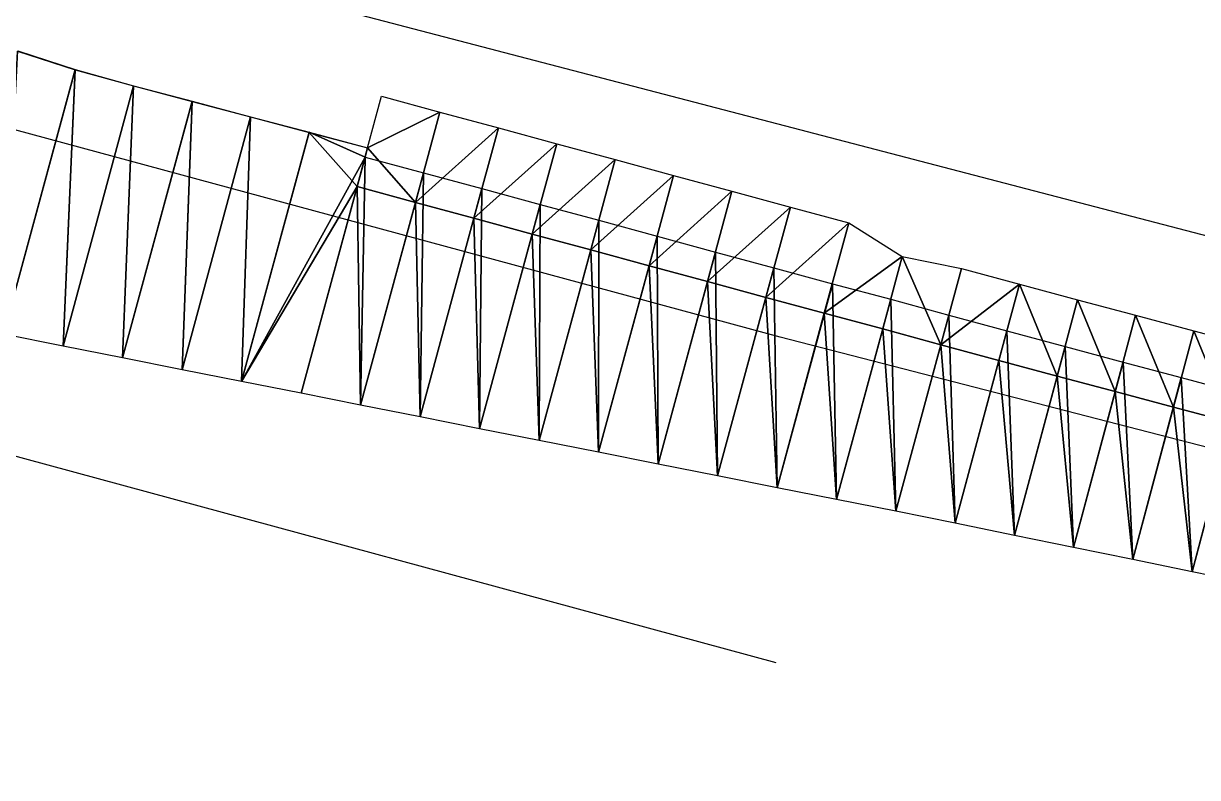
# Model space of a CAD drawing. Header units: metres. Extents: x 1882598 to 1885460, y 3171405 to 3171756.
# Drawn here: x 1884152.39 to 1884171.79, y 3171590.12 to 3171602.58 of the extents above; entities that cross this region are included whole.
import ezdxf

# ---------------------------------------------------------------- set-up
doc = ezdxf.new("R2010")
doc.units = ezdxf.units.M
doc.header["$MEASUREMENT"] = 0
doc.layers.add('00DR-R_HTA_Cl A', color=7, linetype='Continuous', true_color=0xcc0000)
doc.layers.add('Triangles surfaces projet', color=7, linetype='Continuous', true_color=0x848484)
doc.layers.add('Ass - 29_EP IndA - Polyligne fil d_eau', color=5, linetype='Continuous')
doc.layers.add('Route - 27-28_RD561 IndG - Axe', color=1, linetype='Continuous')

msp = doc.modelspace()

# ---------------------------------------------------------------- linework, layer by layer
at = {"layer": '00DR-R_HTA_Cl A'}
msp.add_polyline3d([(1884474.923, 3171538.231, 151.553), (1884466.633, 3171542.768, 150.231), (1884459.923, 3171543.1, 150.188), (1884455.015, 3171543.499, 150.408), (1884305.041, 3171567.617, 149.86), (1884301.965, 3171568.264, 150.033), (1884294.126, 3171571.412, 150.29), (1884284.148, 3171573.469, 150.247), (1884275.049, 3171575.164, 150.223), (1884267.316, 3171576.703, 150.284), (1884261.119, 3171578.138, 150.314), (1884244.06, 3171583.571, 149.844), (1884240.424, 3171584.486, 149.763), (1884232.902, 3171586.519, 149.756), (1884221.492, 3171588.982, 149.993), (1884219.336, 3171587.253, 149.943), (1884211.396, 3171588.405, 150.219), (1884206.944, 3171589.932, 150.611), (1884143.037, 3171606.619, 149.729), (1884142.069, 3171607.454, 149.847), (1884140.625, 3171609.798, 149.801), (1884140.798, 3171610.401, 149.853)], dxfattribs=at)
at = {"layer": 'Ass - 29_EP IndA - Polyligne fil d_eau'}
msp.add_polyline3d([(1884211.215, 3171571.384, 148.45), (1884195.152, 3171589.59, 148.321), (1884164.893, 3171597.401, 148.172), (1884148.089, 3171601.948, 148.085), (1884128.085, 3171610.57, 147.976)], dxfattribs=at)
at = {"layer": 'Route - 27-28_RD561 IndG - Axe'}
msp.add_line((1883921.327, 3171658.024), (1884164.823, 3171592.026), dxfattribs=at)
at = {"layer": 'Triangles surfaces projet'}
for points in [[(1884153.244, 3171601.821, 150.6), (1884152.058, 3171597.447, 150.713), (1884152.292, 3171602.13, 150.605), (1884153.244, 3171601.821, 150.6)], [(1884152.058, 3171597.447, 150.363), (1884152.291, 3171602.128, 150.255), (1884153.244, 3171601.82, 150.25), (1884152.058, 3171597.447, 150.363)], [(1884153.244, 3171601.821, 150.6), (1884153.042, 3171597.252, 150.704), (1884152.058, 3171597.447, 150.713), (1884153.244, 3171601.821, 150.6)], [(1884152.058, 3171597.447, 150.363), (1884153.244, 3171601.82, 150.25), (1884153.042, 3171597.252, 150.354), (1884152.058, 3171597.447, 150.363)], [(1884154.208, 3171601.554, 150.593), (1884153.042, 3171597.252, 150.704), (1884153.244, 3171601.821, 150.6), (1884154.208, 3171601.554, 150.593)], [(1884153.042, 3171597.252, 150.354), (1884153.244, 3171601.82, 150.25), (1884154.207, 3171601.553, 150.243), (1884153.042, 3171597.252, 150.354)], [(1884154.208, 3171601.554, 150.593), (1884154.025, 3171597.057, 150.696), (1884153.042, 3171597.252, 150.704), (1884154.208, 3171601.554, 150.593)], [(1884153.042, 3171597.252, 150.354), (1884154.207, 3171601.553, 150.243), (1884154.025, 3171597.057, 150.346), (1884153.042, 3171597.252, 150.354)], [(1884155.174, 3171601.298, 150.586), (1884154.025, 3171597.057, 150.696), (1884154.208, 3171601.554, 150.593), (1884155.174, 3171601.298, 150.586)], [(1884154.207, 3171601.553, 150.243), (1884155.174, 3171601.296, 150.236), (1884154.025, 3171597.057, 150.346), (1884154.207, 3171601.553, 150.243)], [(1884158.074, 3171600.528, 150.217), (1884158.305, 3171601.381, 151.264), (1884159.27, 3171601.119, 151.258), (1884158.074, 3171600.528, 150.217)], [(1884155.174, 3171601.298, 150.586), (1884155.008, 3171596.862, 150.688), (1884154.025, 3171597.057, 150.696), (1884155.174, 3171601.298, 150.586)], [(1884155.008, 3171596.862, 150.338), (1884154.025, 3171597.057, 150.346), (1884155.174, 3171601.296, 150.236), (1884155.008, 3171596.862, 150.338)], [(1884156.141, 3171601.042, 150.58), (1884155.008, 3171596.862, 150.688), (1884155.174, 3171601.298, 150.586), (1884156.141, 3171601.042, 150.58)], [(1884155.174, 3171601.296, 150.236), (1884156.141, 3171601.04, 150.23), (1884155.008, 3171596.862, 150.338), (1884155.174, 3171601.296, 150.236)], [(1884156.141, 3171601.042, 150.58), (1884155.991, 3171596.667, 150.68), (1884155.008, 3171596.862, 150.688), (1884156.141, 3171601.042, 150.58)], [(1884155.008, 3171596.862, 150.338), (1884156.141, 3171601.04, 150.23), (1884155.991, 3171596.667, 150.33), (1884155.008, 3171596.862, 150.338)], [(1884157.108, 3171600.785, 150.573), (1884155.991, 3171596.667, 150.68), (1884156.141, 3171601.042, 150.58), (1884157.108, 3171600.785, 150.573)], [(1884157.107, 3171600.784, 150.223), (1884155.991, 3171596.667, 150.33), (1884156.141, 3171601.04, 150.23), (1884157.107, 3171600.784, 150.223)], [(1884158.074, 3171600.528, 150.217), (1884159.27, 3171601.119, 151.258), (1884158.866, 3171599.627, 150.227), (1884158.074, 3171600.528, 150.217)], [(1884158.866, 3171599.627, 150.227), (1884159.27, 3171601.119, 151.258), (1884160.236, 3171600.858, 151.252), (1884158.866, 3171599.627, 150.227)], [(1884158.033, 3171600.377, 150.571), (1884155.991, 3171596.667, 150.68), (1884157.108, 3171600.785, 150.573), (1884158.033, 3171600.377, 150.571)], [(1884157.107, 3171600.784, 150.223), (1884157.901, 3171599.889, 150.233), (1884155.991, 3171596.667, 150.33), (1884157.107, 3171600.784, 150.223)], [(1884158.074, 3171600.528, 150.217), (1884157.901, 3171599.889, 150.233), (1884157.107, 3171600.784, 150.223), (1884158.074, 3171600.528, 150.217)], [(1884158.074, 3171600.529, 150.567), (1884158.033, 3171600.377, 150.571), (1884157.108, 3171600.785, 150.573), (1884158.074, 3171600.529, 150.567)], [(1884158.866, 3171599.627, 150.227), (1884160.236, 3171600.858, 151.252), (1884159.831, 3171599.365, 150.222), (1884158.866, 3171599.627, 150.227)], [(1884161.201, 3171600.596, 151.247), (1884159.831, 3171599.365, 150.222), (1884160.236, 3171600.858, 151.252), (1884161.201, 3171600.596, 151.247)], [(1884159.831, 3171599.365, 150.222), (1884161.201, 3171600.596, 151.247), (1884160.796, 3171599.104, 150.216), (1884159.831, 3171599.365, 150.222)], [(1884162.166, 3171600.335, 151.241), (1884160.796, 3171599.104, 150.216), (1884161.201, 3171600.596, 151.247), (1884162.166, 3171600.335, 151.241)], [(1884158.866, 3171599.627, 150.227), (1884157.901, 3171599.889, 150.233), (1884158.074, 3171600.528, 150.217), (1884158.866, 3171599.627, 150.227)], [(1884158.033, 3171600.377, 150.571), (1884156.975, 3171596.472, 150.672), (1884155.991, 3171596.667, 150.68), (1884158.033, 3171600.377, 150.571)], [(1884157.958, 3171596.277, 150.664), (1884156.975, 3171596.472, 150.672), (1884158.033, 3171600.377, 150.571), (1884157.958, 3171596.277, 150.664)], [(1884158.998, 3171600.115, 150.565), (1884157.958, 3171596.277, 150.664), (1884158.033, 3171600.377, 150.571), (1884158.998, 3171600.115, 150.565)], [(1884162.166, 3171600.335, 151.241), (1884161.761, 3171598.842, 150.21), (1884160.796, 3171599.104, 150.216), (1884162.166, 3171600.335, 151.241)], [(1884161.761, 3171598.842, 150.21), (1884162.166, 3171600.335, 151.241), (1884163.131, 3171600.073, 151.236), (1884161.761, 3171598.842, 150.21)], [(1884158.941, 3171596.082, 150.657), (1884157.958, 3171596.277, 150.664), (1884158.998, 3171600.115, 150.565), (1884158.941, 3171596.082, 150.657)], [(1884159.963, 3171599.854, 150.559), (1884158.941, 3171596.082, 150.657), (1884158.998, 3171600.115, 150.565), (1884159.963, 3171599.854, 150.559)], [(1884161.761, 3171598.842, 150.21), (1884163.131, 3171600.073, 151.236), (1884162.727, 3171598.581, 150.205), (1884161.761, 3171598.842, 150.21)], [(1884163.131, 3171600.073, 151.236), (1884164.096, 3171599.811, 151.23), (1884162.727, 3171598.581, 150.205), (1884163.131, 3171600.073, 151.236)], [(1884156.975, 3171596.472, 150.322), (1884155.991, 3171596.667, 150.33), (1884157.901, 3171599.889, 150.233), (1884156.975, 3171596.472, 150.322)], [(1884157.901, 3171599.889, 150.233), (1884157.958, 3171596.277, 150.314), (1884156.975, 3171596.472, 150.322), (1884157.901, 3171599.889, 150.233)], [(1884157.958, 3171596.277, 150.314), (1884157.901, 3171599.889, 150.233), (1884158.866, 3171599.627, 150.227), (1884157.958, 3171596.277, 150.314)], [(1884159.924, 3171595.887, 150.649), (1884158.941, 3171596.082, 150.657), (1884159.963, 3171599.854, 150.559), (1884159.924, 3171595.887, 150.649)], [(1884160.929, 3171599.592, 150.553), (1884159.924, 3171595.887, 150.649), (1884159.963, 3171599.854, 150.559), (1884160.929, 3171599.592, 150.553)], [(1884163.692, 3171598.319, 150.199), (1884162.727, 3171598.581, 150.205), (1884164.096, 3171599.811, 151.23), (1884163.692, 3171598.319, 150.199)], [(1884164.096, 3171599.811, 151.23), (1884165.061, 3171599.55, 151.225), (1884163.692, 3171598.319, 150.199), (1884164.096, 3171599.811, 151.23)], [(1884157.958, 3171596.277, 150.314), (1884158.866, 3171599.627, 150.227), (1884158.941, 3171596.082, 150.307), (1884157.958, 3171596.277, 150.314)], [(1884158.866, 3171599.627, 150.227), (1884159.831, 3171599.365, 150.222), (1884158.941, 3171596.082, 150.307), (1884158.866, 3171599.627, 150.227)], [(1884160.908, 3171595.693, 150.642), (1884159.924, 3171595.887, 150.649), (1884160.929, 3171599.592, 150.553), (1884160.908, 3171595.693, 150.642)], [(1884161.894, 3171599.331, 150.547), (1884160.908, 3171595.693, 150.642), (1884160.929, 3171599.592, 150.553), (1884161.894, 3171599.331, 150.547)], [(1884163.692, 3171598.319, 150.199), (1884165.061, 3171599.55, 151.225), (1884164.657, 3171598.057, 150.194), (1884163.692, 3171598.319, 150.199)], [(1884164.657, 3171598.057, 150.194), (1884165.061, 3171599.55, 151.225), (1884166.027, 3171599.288, 151.22), (1884164.657, 3171598.057, 150.194)], [(1884159.924, 3171595.887, 150.299), (1884158.941, 3171596.082, 150.307), (1884159.831, 3171599.365, 150.222), (1884159.924, 3171595.887, 150.299)], [(1884159.924, 3171595.887, 150.299), (1884159.831, 3171599.365, 150.222), (1884160.796, 3171599.104, 150.216), (1884159.924, 3171595.887, 150.299)], [(1884161.891, 3171595.498, 150.635), (1884160.908, 3171595.693, 150.642), (1884161.894, 3171599.331, 150.547), (1884161.891, 3171595.498, 150.635)], [(1884162.859, 3171599.069, 150.542), (1884161.891, 3171595.498, 150.635), (1884161.894, 3171599.331, 150.547), (1884162.859, 3171599.069, 150.542)], [(1884165.622, 3171597.796, 150.189), (1884164.657, 3171598.057, 150.194), (1884166.027, 3171599.288, 151.22), (1884165.622, 3171597.796, 150.189)], [(1884166.027, 3171599.288, 151.22), (1884166.911, 3171598.734, 151.009), (1884165.622, 3171597.796, 150.189), (1884166.027, 3171599.288, 151.22)], [(1884160.796, 3171599.104, 150.216), (1884160.908, 3171595.693, 150.292), (1884159.924, 3171595.887, 150.299), (1884160.796, 3171599.104, 150.216)], [(1884160.908, 3171595.693, 150.292), (1884160.796, 3171599.104, 150.216), (1884161.761, 3171598.842, 150.21), (1884160.908, 3171595.693, 150.292)], [(1884162.874, 3171595.303, 150.627), (1884161.891, 3171595.498, 150.635), (1884162.859, 3171599.069, 150.542), (1884162.874, 3171595.303, 150.627)], [(1884163.824, 3171598.807, 150.537), (1884162.874, 3171595.303, 150.627), (1884162.859, 3171599.069, 150.542), (1884163.824, 3171598.807, 150.537)], [(1884161.761, 3171598.842, 150.21), (1884161.891, 3171595.498, 150.285), (1884160.908, 3171595.693, 150.292), (1884161.761, 3171598.842, 150.21)], [(1884162.727, 3171598.581, 150.205), (1884161.891, 3171595.498, 150.285), (1884161.761, 3171598.842, 150.21), (1884162.727, 3171598.581, 150.205)], [(1884163.857, 3171595.108, 150.621), (1884162.874, 3171595.303, 150.627), (1884163.824, 3171598.807, 150.537), (1884163.857, 3171595.108, 150.621)], [(1884164.789, 3171598.546, 150.531), (1884163.857, 3171595.108, 150.621), (1884163.824, 3171598.807, 150.537), (1884164.789, 3171598.546, 150.531)], [(1884165.622, 3171597.796, 150.189), (1884166.911, 3171598.734, 151.009), (1884166.588, 3171597.54, 150.184), (1884165.622, 3171597.796, 150.189)], [(1884167.547, 3171597.275, 150.179), (1884166.588, 3171597.54, 150.184), (1884166.911, 3171598.734, 151.009), (1884167.547, 3171597.275, 150.179)], [(1884167.547, 3171597.275, 150.179), (1884166.911, 3171598.734, 151.009), (1884167.887, 3171598.534, 151.049), (1884167.547, 3171597.275, 150.179)], [(1884162.874, 3171595.303, 150.277), (1884161.891, 3171595.498, 150.285), (1884162.727, 3171598.581, 150.205), (1884162.874, 3171595.303, 150.277)], [(1884162.874, 3171595.303, 150.277), (1884162.727, 3171598.581, 150.205), (1884163.692, 3171598.319, 150.199), (1884162.874, 3171595.303, 150.277)], [(1884164.841, 3171594.913, 150.614), (1884163.857, 3171595.108, 150.621), (1884164.789, 3171598.546, 150.531), (1884164.841, 3171594.913, 150.614)], [(1884165.755, 3171598.284, 150.526), (1884164.841, 3171594.913, 150.614), (1884164.789, 3171598.546, 150.531), (1884165.755, 3171598.284, 150.526)], [(1884168.847, 3171598.276, 151.044), (1884167.547, 3171597.275, 150.179), (1884167.887, 3171598.534, 151.049), (1884168.847, 3171598.276, 151.044)], [(1884162.874, 3171595.303, 150.277), (1884163.692, 3171598.319, 150.199), (1884163.857, 3171595.108, 150.271), (1884162.874, 3171595.303, 150.277)], [(1884164.657, 3171598.057, 150.194), (1884163.857, 3171595.108, 150.271), (1884163.692, 3171598.319, 150.199), (1884164.657, 3171598.057, 150.194)], [(1884165.823, 3171594.718, 150.607), (1884164.841, 3171594.913, 150.614), (1884165.755, 3171598.284, 150.526), (1884165.823, 3171594.718, 150.607)], [(1884166.72, 3171598.029, 150.521), (1884165.823, 3171594.718, 150.607), (1884165.755, 3171598.284, 150.526), (1884166.72, 3171598.029, 150.521)], [(1884168.847, 3171598.276, 151.044), (1884168.508, 3171597.016, 150.175), (1884167.547, 3171597.275, 150.179), (1884168.847, 3171598.276, 151.044)], [(1884168.508, 3171597.016, 150.175), (1884168.847, 3171598.276, 151.044), (1884169.469, 3171596.758, 150.17), (1884168.508, 3171597.016, 150.175)], [(1884168.847, 3171598.276, 151.044), (1884169.807, 3171598.018, 151.04), (1884169.469, 3171596.758, 150.17), (1884168.847, 3171598.276, 151.044)], [(1884164.841, 3171594.913, 150.264), (1884163.857, 3171595.108, 150.271), (1884164.657, 3171598.057, 150.194), (1884164.841, 3171594.913, 150.264)], [(1884164.657, 3171598.057, 150.194), (1884165.622, 3171597.796, 150.189), (1884164.841, 3171594.913, 150.264), (1884164.657, 3171598.057, 150.194)], [(1884166.804, 3171594.524, 150.601), (1884165.823, 3171594.718, 150.607), (1884166.72, 3171598.029, 150.521), (1884166.804, 3171594.524, 150.601)], [(1884167.679, 3171597.763, 150.517), (1884166.804, 3171594.524, 150.601), (1884166.72, 3171598.029, 150.521), (1884167.679, 3171597.763, 150.517)], [(1884169.469, 3171596.758, 150.17), (1884169.807, 3171598.018, 151.04), (1884170.43, 3171596.5, 150.166), (1884169.469, 3171596.758, 150.17)], [(1884170.43, 3171596.5, 150.166), (1884169.807, 3171598.018, 151.04), (1884170.767, 3171597.761, 151.036), (1884170.43, 3171596.5, 150.166)], [(1884165.823, 3171594.718, 150.257), (1884164.841, 3171594.913, 150.264), (1884165.622, 3171597.796, 150.189), (1884165.823, 3171594.718, 150.257)], [(1884166.588, 3171597.54, 150.184), (1884165.823, 3171594.718, 150.257), (1884165.622, 3171597.796, 150.189), (1884166.588, 3171597.54, 150.184)], [(1884167.783, 3171594.324, 150.594), (1884166.804, 3171594.524, 150.601), (1884167.679, 3171597.763, 150.517), (1884167.783, 3171594.324, 150.594)], [(1884168.639, 3171597.505, 150.512), (1884167.783, 3171594.324, 150.594), (1884167.679, 3171597.763, 150.517), (1884168.639, 3171597.505, 150.512)], [(1884170.43, 3171596.5, 150.166), (1884170.767, 3171597.761, 151.036), (1884171.392, 3171596.244, 150.162), (1884170.43, 3171596.5, 150.166)], [(1884170.767, 3171597.761, 151.036), (1884171.727, 3171597.504, 151.031), (1884171.392, 3171596.244, 150.162), (1884170.767, 3171597.761, 151.036)], [(1884166.804, 3171594.524, 150.251), (1884165.823, 3171594.718, 150.257), (1884166.588, 3171597.54, 150.184), (1884166.804, 3171594.524, 150.251)], [(1884167.547, 3171597.275, 150.179), (1884166.804, 3171594.524, 150.251), (1884166.588, 3171597.54, 150.184), (1884167.547, 3171597.275, 150.179)], [(1884168.763, 3171594.124, 150.588), (1884167.783, 3171594.324, 150.594), (1884168.639, 3171597.505, 150.512), (1884168.763, 3171594.124, 150.588)], [(1884169.6, 3171597.247, 150.508), (1884168.763, 3171594.124, 150.588), (1884168.639, 3171597.505, 150.512), (1884169.6, 3171597.247, 150.508)], [(1884171.727, 3171597.504, 151.031), (1884172.354, 3171595.988, 150.158), (1884171.392, 3171596.244, 150.162), (1884171.727, 3171597.504, 151.031)], [(1884171.727, 3171597.504, 151.031), (1884172.688, 3171597.249, 151.027), (1884172.354, 3171595.988, 150.158), (1884171.727, 3171597.504, 151.031)], [(1884167.783, 3171594.324, 150.244), (1884166.804, 3171594.524, 150.251), (1884167.547, 3171597.275, 150.179), (1884167.783, 3171594.324, 150.244)], [(1884167.547, 3171597.275, 150.179), (1884168.508, 3171597.016, 150.175), (1884167.783, 3171594.324, 150.244), (1884167.547, 3171597.275, 150.179)], [(1884169.742, 3171593.924, 150.583), (1884168.763, 3171594.124, 150.588), (1884169.6, 3171597.247, 150.508), (1884169.742, 3171593.924, 150.583)], [(1884170.561, 3171596.989, 150.503), (1884169.742, 3171593.924, 150.583), (1884169.6, 3171597.247, 150.508), (1884170.561, 3171596.989, 150.503)], [(1884167.783, 3171594.324, 150.244), (1884168.508, 3171597.016, 150.175), (1884168.763, 3171594.124, 150.238), (1884167.783, 3171594.324, 150.244)], [(1884168.508, 3171597.016, 150.175), (1884169.469, 3171596.758, 150.17), (1884168.763, 3171594.124, 150.238), (1884168.508, 3171597.016, 150.175)], [(1884170.721, 3171593.724, 150.577), (1884169.742, 3171593.924, 150.583), (1884170.561, 3171596.989, 150.503), (1884170.721, 3171593.724, 150.577)], [(1884171.522, 3171596.733, 150.499), (1884170.721, 3171593.724, 150.577), (1884170.561, 3171596.989, 150.503), (1884171.522, 3171596.733, 150.499)], [(1884168.763, 3171594.124, 150.238), (1884169.469, 3171596.758, 150.17), (1884169.742, 3171593.924, 150.233), (1884168.763, 3171594.124, 150.238)], [(1884169.742, 3171593.924, 150.233), (1884169.469, 3171596.758, 150.17), (1884170.43, 3171596.5, 150.166), (1884169.742, 3171593.924, 150.233)], [(1884171.699, 3171593.524, 150.571), (1884170.721, 3171593.724, 150.577), (1884171.522, 3171596.733, 150.499), (1884171.699, 3171593.524, 150.571)], [(1884172.483, 3171596.477, 150.495), (1884171.699, 3171593.524, 150.571), (1884171.522, 3171596.733, 150.499), (1884172.483, 3171596.477, 150.495)], [(1884170.721, 3171593.724, 150.227), (1884169.742, 3171593.924, 150.233), (1884170.43, 3171596.5, 150.166), (1884170.721, 3171593.724, 150.227)], [(1884170.43, 3171596.5, 150.166), (1884171.392, 3171596.244, 150.162), (1884170.721, 3171593.724, 150.227), (1884170.43, 3171596.5, 150.166)], [(1884172.678, 3171593.325, 150.566), (1884171.699, 3171593.524, 150.571), (1884172.483, 3171596.477, 150.495), (1884172.678, 3171593.325, 150.566)], [(1884170.721, 3171593.724, 150.227), (1884171.392, 3171596.244, 150.162), (1884171.699, 3171593.524, 150.221), (1884170.721, 3171593.724, 150.227)], [(1884171.392, 3171596.244, 150.162), (1884172.354, 3171595.988, 150.158), (1884171.699, 3171593.524, 150.221), (1884171.392, 3171596.244, 150.162)], [(1884172.354, 3171595.988, 150.158), (1884172.678, 3171593.325, 150.216), (1884171.699, 3171593.524, 150.221), (1884172.354, 3171595.988, 150.158)]]:
    msp.add_3dface(points, dxfattribs=at)

doc.saveas('drawing.dxf')
